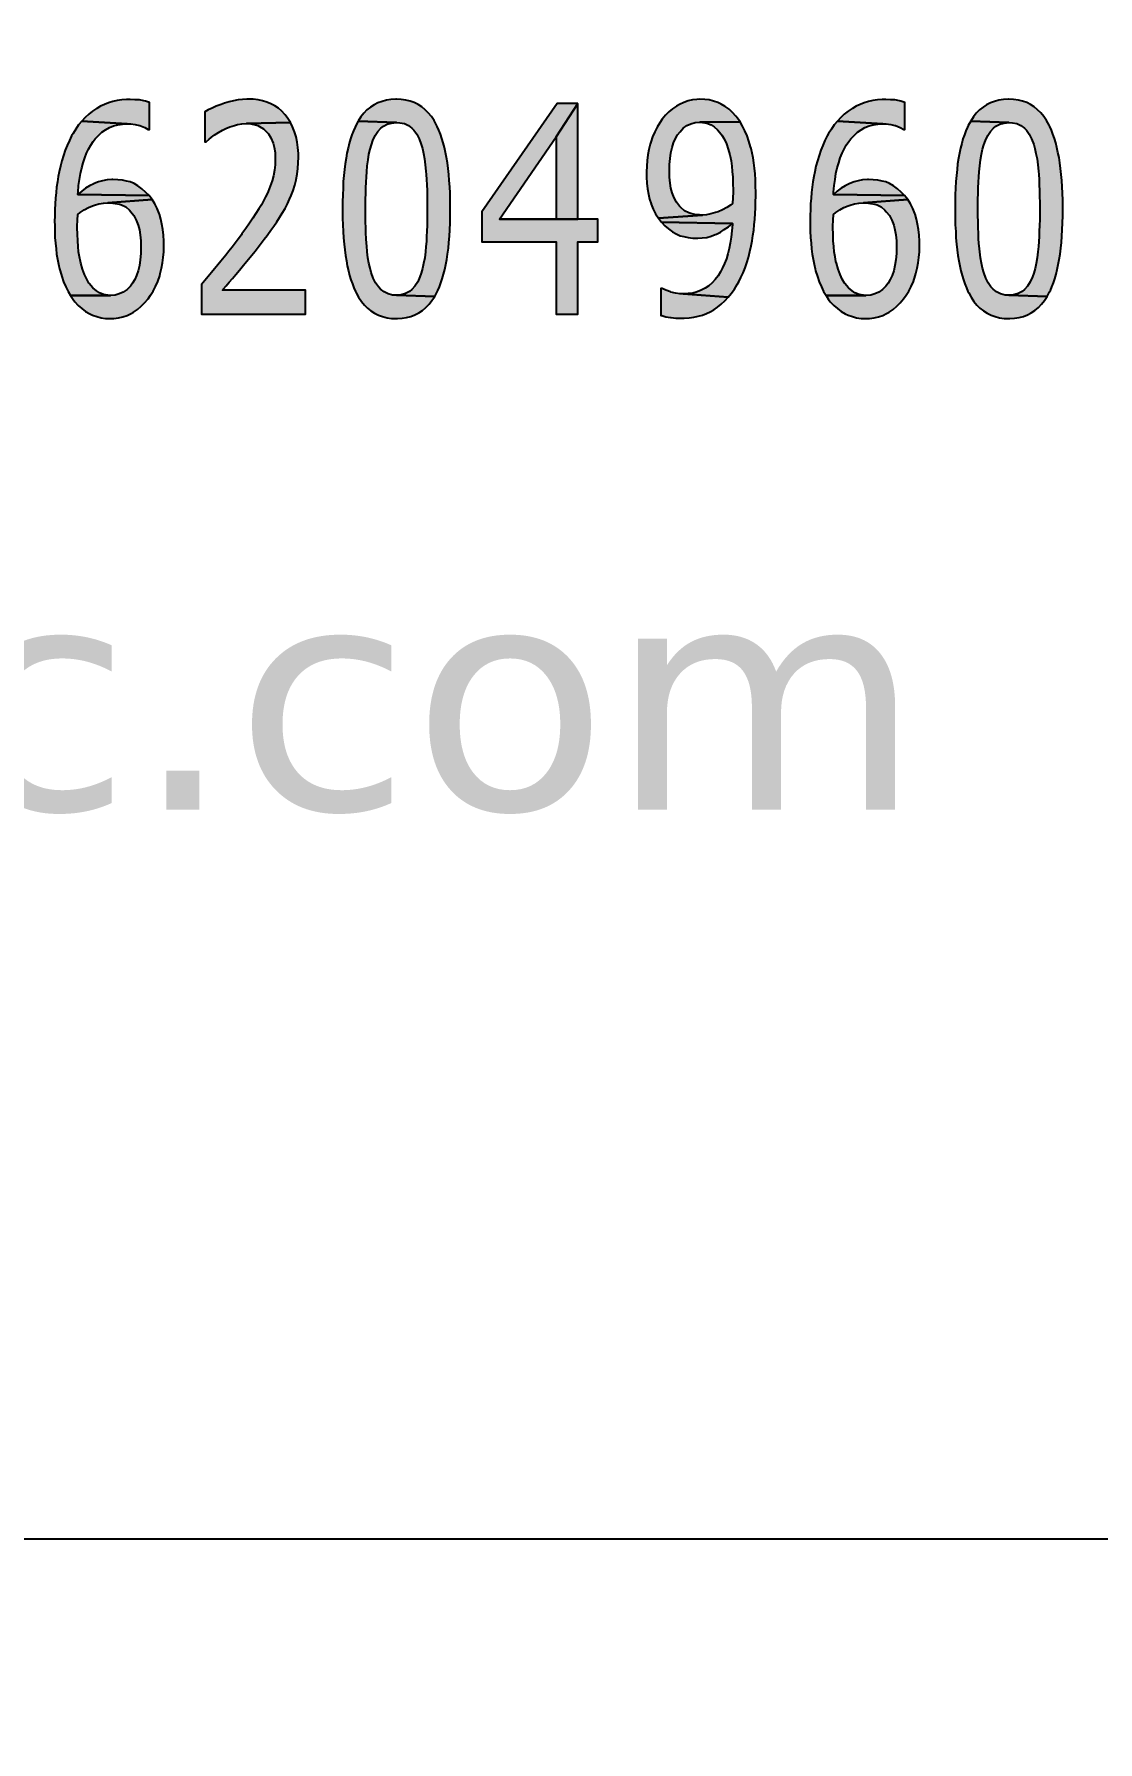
# Model space of a CAD drawing. Header units: millimetres. Extents: x 6676 to 14342, y 3639 to 5293.
# Drawn here: x 7654.35 to 7675.99, y 4602.57 to 4637.31 of the extents above; entities that cross this region are included whole.
import ezdxf

# ---------------------------------------------------------------- set-up
doc = ezdxf.new("R2010")
doc.units = ezdxf.units.MM
doc.layers.add('1 - bed panels', color=170, linetype='Continuous', lineweight=9)
doc.layers.add('A-VIEW-30', color=6, linetype='Continuous', lineweight=15)
doc.layers.add('A-dim-work', color=8, linetype='Continuous')
doc.layers.add('TEXT', color=14, linetype='Continuous')
doc.styles.add('Tahoma', font='tahoma.ttf')

# ---------------------------------------------------------------- blocks, each defined once
blk = doc.blocks.new('A$C70B91C7D')
at = {"layer": 'TEXT', "true_color": 0x311916}
for points in [[(1.5911, -1.2699), (1.5885, -1.2691), (1.5854, -1.2684), (1.5845, -1.2683), (1.5815, -1.2681), (1.5785, -1.268), (1.5761, -1.268), (1.573, -1.2683), (1.5699, -1.2687), (1.5671, -1.2693), (1.5642, -1.2702), (1.5615, -1.2712), (1.5589, -1.2724), (1.5563, -1.2739), (1.5537, -1.2757), (1.5512, -1.2777), (1.5488, -1.2798), (1.5466, -1.2822), (1.5765, -1.284), (1.5788, -1.2841), (1.5818, -1.2845), (1.5846, -1.2851), (1.5849, -1.2852), (1.5881, -1.2865), (1.5904, -1.2878), (1.5911, -1.2878)], [(1.6783, -1.2757), (1.6761, -1.2738), (1.6738, -1.2722), (1.6712, -1.2708), (1.6685, -1.2697), (1.6657, -1.2688), (1.6627, -1.2682), (1.6595, -1.2678), (1.6562, -1.2677), (1.6553, -1.2677), (1.6524, -1.2679), (1.6496, -1.2682), (1.6466, -1.2688), (1.6436, -1.2695), (1.6406, -1.2704), (1.6384, -1.2712), (1.6352, -1.2724), (1.6324, -1.2736), (1.6299, -1.2748), (1.6277, -1.2761), (1.6277, -1.2959), (1.6285, -1.2959), (1.6304, -1.2942), (1.6332, -1.292), (1.6339, -1.2915), (1.6366, -1.2897), (1.6393, -1.2882), (1.6414, -1.2872), (1.6442, -1.2861), (1.6471, -1.2851), (1.6492, -1.2845), (1.6521, -1.284), (1.6551, -1.2838), (1.6841, -1.2832), (1.6824, -1.2805), (1.6805, -1.278), (1.6803, -1.2778)], [(1.7787, -1.2819), (1.7769, -1.2792), (1.7749, -1.2768), (1.7729, -1.2747), (1.7706, -1.2729), (1.7682, -1.2713), (1.7656, -1.27), (1.7629, -1.269), (1.7601, -1.2684), (1.757, -1.2679), (1.7539, -1.2678), (1.7535, -1.2678), (1.7503, -1.268), (1.7473, -1.2684), (1.7444, -1.2692), (1.7417, -1.2702), (1.7392, -1.2715), (1.7368, -1.273), (1.7345, -1.2749), (1.7324, -1.2771), (1.7305, -1.2795), (1.7287, -1.2822), (1.7539, -1.2832), (1.7562, -1.2833), (1.7592, -1.2839), (1.7618, -1.2851), (1.7641, -1.2868), (1.7654, -1.2883), (1.7673, -1.2909), (1.7688, -1.294), (1.7702, -1.2976), (1.771, -1.3002), (1.7717, -1.3035), (1.7724, -1.3071), (1.7729, -1.311), (1.7733, -1.3151), (1.7735, -1.3174), (1.7737, -1.3207), (1.7739, -1.3243), (1.7741, -1.3279), (1.7742, -1.3318), (1.7742, -1.3358), (1.7742, -1.34), (1.7742, -1.343), (1.7742, -1.3471), (1.7741, -1.351), (1.774, -1.3547), (1.7738, -1.3582), (1.7736, -1.3616), (1.7733, -1.3648), (1.773, -1.3684), (1.7725, -1.3723), (1.7718, -1.376), (1.7711, -1.3793), (1.7703, -1.3823), (1.7694, -1.3849), (1.7679, -1.3882), (1.7661, -1.391), (1.7641, -1.3932), (1.7625, -1.3945), (1.7599, -1.3959), (1.757, -1.3967), (1.7539, -1.3969), (1.7791, -1.3978), (1.7807, -1.3948), (1.7812, -1.3938), (1.7823, -1.3914), (1.7832, -1.3888), (1.7841, -1.3861), (1.785, -1.3831), (1.7857, -1.38), (1.7864, -1.3768), (1.787, -1.3734), (1.7876, -1.3698), (1.7881, -1.366), (1.7885, -1.3621), (1.7888, -1.358), (1.7891, -1.3538), (1.7892, -1.3493), (1.7893, -1.3447), (1.7894, -1.34), (1.7894, -1.3389), (1.7893, -1.3343), (1.7892, -1.3298), (1.789, -1.3255), (1.7887, -1.3213), (1.7884, -1.3173), (1.7879, -1.3134), (1.7875, -1.3097), (1.7869, -1.3062), (1.7862, -1.3028), (1.7855, -1.2996), (1.7847, -1.2965), (1.7838, -1.2936), (1.7829, -1.2908), (1.7819, -1.2882), (1.7808, -1.2858), (1.7803, -1.2848)], [(1.8867, -1.3468), (1.8735, -1.3468), (1.8218, -1.3468), (1.8592, -1.2925), (1.8735, -1.2706), (1.8598, -1.2706), (1.8101, -1.3421), (1.8101, -1.3617), (1.8592, -1.3617), (1.8592, -1.4094), (1.8735, -1.4094), (1.8735, -1.3617), (1.8867, -1.3617)], [(1.9776, -1.279), (1.9754, -1.2766), (1.9731, -1.2744), (1.9705, -1.2726), (1.9679, -1.271), (1.9657, -1.27), (1.9629, -1.269), (1.96, -1.2683), (1.957, -1.2679), (1.9539, -1.2678), (1.9519, -1.2679), (1.949, -1.2682), (1.9461, -1.2689), (1.9432, -1.2699), (1.9404, -1.2712), (1.9385, -1.2723), (1.9359, -1.2741), (1.9334, -1.2761), (1.9311, -1.2784), (1.9291, -1.2809), (1.9274, -1.2833), (1.9256, -1.2862), (1.9241, -1.2893), (1.9227, -1.2926), (1.9215, -1.2961), (1.9211, -1.2975), (1.9202, -1.3009), (1.9195, -1.3044), (1.919, -1.3081), (1.9188, -1.3118), (1.9187, -1.3157), (1.9187, -1.3191), (1.9189, -1.3231), (1.9194, -1.3268), (1.92, -1.3303), (1.9207, -1.3336), (1.9217, -1.3367), (1.9231, -1.3402), (1.9247, -1.3433), (1.9265, -1.3462), (1.9555, -1.3441), (1.9536, -1.344), (1.9506, -1.3437), (1.9478, -1.343), (1.9465, -1.3426), (1.9438, -1.3413), (1.9414, -1.3392), (1.9405, -1.3383), (1.9385, -1.3356), (1.9368, -1.3327), (1.9356, -1.3294), (1.9348, -1.3264), (1.9342, -1.323), (1.9339, -1.3192), (1.9338, -1.315), (1.9339, -1.3109), (1.9342, -1.3068), (1.9348, -1.3031), (1.9355, -1.2997), (1.9365, -1.2965), (1.9378, -1.2937), (1.9392, -1.2912), (1.9408, -1.2892), (1.9429, -1.2869), (1.9453, -1.2852), (1.9479, -1.284), (1.9508, -1.2832), (1.9539, -1.283), (1.9804, -1.2828), (1.9786, -1.2803)], [(2.0889, -1.2699), (2.0863, -1.2691), (2.0833, -1.2684), (2.0823, -1.2683), (2.0794, -1.2681), (2.0763, -1.268), (2.074, -1.268), (2.0708, -1.2683), (2.0678, -1.2687), (2.0649, -1.2693), (2.0621, -1.2702), (2.0594, -1.2712), (2.0568, -1.2724), (2.0541, -1.2739), (2.0516, -1.2757), (2.049, -1.2777), (2.0467, -1.2798), (2.0445, -1.2822), (2.0743, -1.284), (2.0767, -1.2841), (2.0796, -1.2845), (2.0824, -1.2851), (2.0828, -1.2852), (2.0859, -1.2865), (2.0882, -1.2878), (2.0889, -1.2878)], [(2.1742, -1.2729), (2.1718, -1.2713), (2.1692, -1.27), (2.1665, -1.269), (2.1637, -1.2684), (2.1606, -1.2679), (2.1575, -1.2678), (2.1571, -1.2678), (2.1539, -1.268), (2.1509, -1.2684), (2.148, -1.2692), (2.1453, -1.2702), (2.1428, -1.2715), (2.1404, -1.273), (2.1381, -1.2749), (2.136, -1.2771), (2.1341, -1.2795), (2.1323, -1.2822), (2.1575, -1.2832), (2.1598, -1.2833), (2.1627, -1.2839), (2.1654, -1.2851), (2.1677, -1.2868), (2.169, -1.2883), (2.1708, -1.2909), (2.1724, -1.294), (2.1738, -1.2976), (2.1746, -1.3002), (2.1753, -1.3035), (2.176, -1.3071), (2.1765, -1.311), (2.1769, -1.3151), (2.1771, -1.3174), (2.1773, -1.3207), (2.1775, -1.3243), (2.1776, -1.3279), (2.1777, -1.3318), (2.1778, -1.3358), (2.1778, -1.34), (2.1778, -1.343), (2.1778, -1.3471), (2.1777, -1.351), (2.1775, -1.3547), (2.1774, -1.3582), (2.1772, -1.3616), (2.1769, -1.3648), (2.1766, -1.3684), (2.1761, -1.3723), (2.1754, -1.376), (2.1747, -1.3793), (2.1739, -1.3823), (2.173, -1.3849), (2.1714, -1.3882), (2.1697, -1.391), (2.1677, -1.3932), (2.1661, -1.3945), (2.1635, -1.3959), (2.1606, -1.3967), (2.1575, -1.3969), (2.1827, -1.3978), (2.1843, -1.3948), (2.1848, -1.3938), (2.1858, -1.3914), (2.1868, -1.3888), (2.1877, -1.3861), (2.1886, -1.3831), (2.1893, -1.38), (2.19, -1.3768), (2.1906, -1.3734), (2.1912, -1.3698), (2.1917, -1.366), (2.1921, -1.3621), (2.1924, -1.358), (2.1926, -1.3538), (2.1928, -1.3493), (2.1929, -1.3447), (2.193, -1.34), (2.193, -1.3389), (2.1929, -1.3343), (2.1928, -1.3298), (2.1926, -1.3255), (2.1923, -1.3213), (2.192, -1.3173), (2.1915, -1.3134), (2.191, -1.3097), (2.1905, -1.3062), (2.1898, -1.3028), (2.1891, -1.2996), (2.1883, -1.2965), (2.1874, -1.2936), (2.1865, -1.2908), (2.1855, -1.2882), (2.1844, -1.2858), (2.1839, -1.2848), (2.1823, -1.2819), (2.1805, -1.2792), (2.1785, -1.2768), (2.1764, -1.2747)], [(1.5576, -1.2916), (1.5598, -1.2896), (1.5622, -1.2879), (1.5648, -1.2865), (1.5675, -1.2854), (1.5703, -1.2846), (1.5733, -1.2842), (1.5765, -1.284), (1.5466, -1.2822), (1.5445, -1.2847), (1.5426, -1.2875), (1.5408, -1.2904), (1.5399, -1.292), (1.5384, -1.295), (1.537, -1.2982), (1.5357, -1.3014), (1.5345, -1.3048), (1.5334, -1.3083), (1.5325, -1.312), (1.5316, -1.3157), (1.531, -1.3188), (1.5305, -1.3222), (1.53, -1.3257), (1.5296, -1.3293), (1.5293, -1.3329), (1.529, -1.3367), (1.5288, -1.3405), (1.5287, -1.3444), (1.5286, -1.3485), (1.5287, -1.3506), (1.5287, -1.3548), (1.5289, -1.3588), (1.5292, -1.3627), (1.5296, -1.3664), (1.53, -1.3699), (1.5306, -1.3732), (1.5312, -1.3765), (1.5319, -1.3795), (1.5323, -1.3808), (1.5334, -1.3846), (1.5346, -1.3881), (1.536, -1.3914), (1.5375, -1.3945), (1.5391, -1.3972), (1.5655, -1.3971), (1.5638, -1.397), (1.5609, -1.3965), (1.5582, -1.3953), (1.5562, -1.3941), (1.5538, -1.392), (1.5514, -1.389), (1.5498, -1.3864), (1.5483, -1.3833), (1.5471, -1.3798), (1.5459, -1.3758), (1.5457, -1.3747), (1.5451, -1.3717), (1.5445, -1.3684), (1.5441, -1.3648), (1.5439, -1.361), (1.5437, -1.3568), (1.5436, -1.3525), (1.5436, -1.3512), (1.5437, -1.3476), (1.5437, -1.3474), (1.5439, -1.3437), (1.5456, -1.3424), (1.5482, -1.3407), (1.5509, -1.3392), (1.5536, -1.338), (1.555, -1.3375), (1.5579, -1.3367), (1.5608, -1.3362), (1.5638, -1.336), (1.5929, -1.3339), (1.5909, -1.3313), (1.5439, -1.3305), (1.5441, -1.329), (1.5444, -1.3247), (1.545, -1.3206), (1.5457, -1.3168), (1.5465, -1.3131), (1.5474, -1.3097), (1.5485, -1.3065), (1.5497, -1.3034), (1.551, -1.3006), (1.5525, -1.2981), (1.5541, -1.2957), (1.5554, -1.2939)], [(1.7417, -1.2891), (1.7437, -1.2868), (1.7453, -1.2856), (1.7478, -1.2842), (1.7507, -1.2835), (1.7539, -1.2832), (1.7287, -1.2822), (1.7271, -1.2851), (1.7266, -1.2863), (1.7255, -1.2887), (1.7245, -1.2912), (1.7236, -1.294), (1.7228, -1.2969), (1.722, -1.3), (1.7213, -1.3033), (1.7207, -1.3067), (1.7202, -1.3103), (1.7197, -1.314), (1.7193, -1.318), (1.7189, -1.3221), (1.7187, -1.3263), (1.7185, -1.3308), (1.7184, -1.3354), (1.7184, -1.3402), (1.7184, -1.3415), (1.7184, -1.3461), (1.7186, -1.3506), (1.7188, -1.355), (1.719, -1.3592), (1.7194, -1.3632), (1.7198, -1.367), (1.7203, -1.3707), (1.7209, -1.3743), (1.7215, -1.3776), (1.7223, -1.3809), (1.723, -1.3839), (1.7239, -1.3868), (1.7249, -1.3895), (1.7259, -1.3921), (1.7269, -1.3945), (1.7274, -1.3954), (1.729, -1.3983), (1.7308, -1.401), (1.7328, -1.4034), (1.7349, -1.4054), (1.7371, -1.4073), (1.7395, -1.4088), (1.7421, -1.4101), (1.7448, -1.411), (1.7477, -1.4118), (1.7507, -1.4122), (1.7539, -1.4123), (1.7545, -1.4123), (1.7576, -1.4121), (1.7606, -1.4117), (1.7634, -1.4109), (1.7661, -1.4099), (1.7687, -1.4085), (1.771, -1.4069), (1.7733, -1.4051), (1.7754, -1.4029), (1.7773, -1.4005), (1.7791, -1.3978), (1.7539, -1.3969), (1.7513, -1.3968), (1.7484, -1.396), (1.7458, -1.3948), (1.7435, -1.393), (1.742, -1.3914), (1.7402, -1.3888), (1.7386, -1.3856), (1.7373, -1.382), (1.7365, -1.3792), (1.7357, -1.3758), (1.7351, -1.3722), (1.7346, -1.3684), (1.7343, -1.3645), (1.7341, -1.3628), (1.7339, -1.3595), (1.7338, -1.3561), (1.7337, -1.3525), (1.7336, -1.3486), (1.7335, -1.3445), (1.7335, -1.3402), (1.7335, -1.3377), (1.7336, -1.3337), (1.7337, -1.3299), (1.7337, -1.3261), (1.7339, -1.3225), (1.7341, -1.319), (1.7343, -1.3157), (1.7347, -1.3117), (1.7352, -1.3077), (1.7358, -1.3041), (1.7365, -1.3008), (1.7374, -1.2978), (1.7384, -1.295), (1.7399, -1.2918)], [(2.0577, -1.2896), (2.0601, -1.2879), (2.0626, -1.2865), (2.0653, -1.2854), (2.0682, -1.2846), (2.0712, -1.2842), (2.0743, -1.284), (2.0445, -1.2822), (2.0424, -1.2847), (2.0405, -1.2875), (2.0387, -1.2904), (2.0377, -1.292), (2.0362, -1.295), (2.0348, -1.2982), (2.0335, -1.3014), (2.0324, -1.3048), (2.0313, -1.3083), (2.0303, -1.312), (2.0295, -1.3157), (2.0289, -1.3188), (2.0283, -1.3222), (2.0278, -1.3257), (2.0274, -1.3293), (2.0271, -1.3329), (2.0268, -1.3367), (2.0267, -1.3405), (2.0265, -1.3444), (2.0265, -1.3485), (2.0265, -1.3506), (2.0266, -1.3548), (2.0268, -1.3588), (2.0271, -1.3627), (2.0274, -1.3664), (2.0279, -1.3699), (2.0284, -1.3732), (2.0291, -1.3765), (2.0298, -1.3795), (2.0301, -1.3808), (2.0313, -1.3846), (2.0325, -1.3881), (2.0339, -1.3914), (2.0354, -1.3945), (2.037, -1.3972), (2.0633, -1.3971), (2.0617, -1.397), (2.0588, -1.3965), (2.056, -1.3953), (2.0541, -1.3941), (2.0517, -1.392), (2.0493, -1.3891), (2.0476, -1.3864), (2.0462, -1.3833), (2.0449, -1.3798), (2.0438, -1.3758), (2.0435, -1.3747), (2.0429, -1.3717), (2.0424, -1.3684), (2.042, -1.3648), (2.0417, -1.361), (2.0416, -1.3568), (2.0415, -1.3525), (2.0415, -1.3512), (2.0416, -1.3476), (2.0416, -1.3474), (2.0418, -1.3437), (2.0435, -1.3424), (2.0461, -1.3407), (2.0488, -1.3392), (2.0515, -1.338), (2.0529, -1.3375), (2.0557, -1.3367), (2.0586, -1.3362), (2.0616, -1.336), (2.0908, -1.3339), (2.0887, -1.3313), (2.0418, -1.3305), (2.0419, -1.329), (2.0423, -1.3247), (2.0429, -1.3206), (2.0435, -1.3168), (2.0443, -1.3131), (2.0453, -1.3097), (2.0463, -1.3065), (2.0475, -1.3034), (2.0489, -1.3006), (2.0503, -1.2981), (2.0519, -1.2957), (2.0533, -1.2939), (2.0554, -1.2916)], [(2.1453, -1.2891), (2.1473, -1.2868), (2.1489, -1.2856), (2.1514, -1.2842), (2.1543, -1.2835), (2.1575, -1.2832), (2.1323, -1.2822), (2.1307, -1.2851), (2.1302, -1.2863), (2.1291, -1.2887), (2.1281, -1.2912), (2.1272, -1.294), (2.1264, -1.2969), (2.1256, -1.3), (2.1249, -1.3033), (2.1243, -1.3067), (2.1237, -1.3103), (2.1233, -1.314), (2.1229, -1.318), (2.1225, -1.3221), (2.1223, -1.3263), (2.1221, -1.3308), (2.122, -1.3354), (2.122, -1.3402), (2.122, -1.3415), (2.122, -1.3461), (2.1221, -1.3506), (2.1224, -1.355), (2.1226, -1.3592), (2.123, -1.3632), (2.1234, -1.367), (2.1239, -1.3707), (2.1245, -1.3743), (2.1251, -1.3776), (2.1259, -1.3809), (2.1266, -1.3839), (2.1275, -1.3868), (2.1285, -1.3895), (2.1295, -1.3921), (2.1305, -1.3945), (2.131, -1.3954), (2.1326, -1.3983), (2.1344, -1.401), (2.1364, -1.4034), (2.1384, -1.4054), (2.1407, -1.4073), (2.1431, -1.4088), (2.1457, -1.4101), (2.1484, -1.411), (2.1513, -1.4118), (2.1543, -1.4122), (2.1575, -1.4123), (2.1581, -1.4123), (2.1612, -1.4121), (2.1642, -1.4117), (2.167, -1.4109), (2.1697, -1.4099), (2.1722, -1.4085), (2.1746, -1.4069), (2.1769, -1.4051), (2.1789, -1.4029), (2.1809, -1.4005), (2.1827, -1.3978), (2.1575, -1.3969), (2.1549, -1.3968), (2.1519, -1.396), (2.1493, -1.3948), (2.1471, -1.393), (2.1456, -1.3914), (2.1438, -1.3888), (2.1422, -1.3856), (2.1409, -1.382), (2.1401, -1.3792), (2.1393, -1.3758), (2.1387, -1.3722), (2.1382, -1.3684), (2.1379, -1.3645), (2.1377, -1.3628), (2.1375, -1.3595), (2.1374, -1.3561), (2.1373, -1.3525), (2.1372, -1.3486), (2.1371, -1.3445), (2.1371, -1.3402), (2.1371, -1.3377), (2.1371, -1.3337), (2.1372, -1.3299), (2.1373, -1.3261), (2.1375, -1.3225), (2.1377, -1.319), (2.1379, -1.3157), (2.1383, -1.3117), (2.1388, -1.3077), (2.1394, -1.3041), (2.1401, -1.3008), (2.141, -1.2978), (2.142, -1.295), (2.1435, -1.2918)], [(1.6855, -1.2861), (1.6841, -1.2832), (1.6551, -1.2838), (1.6569, -1.2839), (1.6599, -1.2844), (1.6626, -1.2852), (1.6636, -1.2857), (1.6663, -1.2873), (1.6686, -1.2894), (1.6695, -1.2905), (1.6712, -1.2933), (1.6727, -1.2967), (1.6734, -1.2993), (1.6739, -1.3029), (1.6741, -1.3068), (1.6741, -1.3075), (1.6739, -1.3111), (1.6735, -1.3146), (1.6729, -1.3182), (1.672, -1.3216), (1.6708, -1.3251), (1.6694, -1.3285), (1.6689, -1.3298), (1.6677, -1.3321), (1.6664, -1.3347), (1.6649, -1.3373), (1.6632, -1.3401), (1.6613, -1.3431), (1.6593, -1.3462), (1.6571, -1.3495), (1.6547, -1.3529), (1.6521, -1.3565), (1.6517, -1.3571), (1.6496, -1.3599), (1.6476, -1.3626), (1.6456, -1.3653), (1.6435, -1.3679), (1.6414, -1.3706), (1.6393, -1.3731), (1.6382, -1.3744), (1.6362, -1.377), (1.6341, -1.3795), (1.632, -1.382), (1.6298, -1.3846), (1.6276, -1.3873), (1.6254, -1.3899), (1.6254, -1.4094), (1.6939, -1.4094), (1.6939, -1.3935), (1.6393, -1.3935), (1.6399, -1.3928), (1.6417, -1.3907), (1.6436, -1.3884), (1.6458, -1.386), (1.648, -1.3833), (1.6505, -1.3804), (1.6531, -1.3772), (1.6542, -1.3759), (1.6565, -1.3732), (1.6586, -1.3705), (1.6608, -1.3679), (1.6628, -1.3652), (1.6648, -1.3626), (1.6668, -1.36), (1.6687, -1.3575), (1.6691, -1.3569), (1.6711, -1.3541), (1.6731, -1.3514), (1.675, -1.3486), (1.6769, -1.3458), (1.6787, -1.3429), (1.6805, -1.3398), (1.6821, -1.3368), (1.6835, -1.3337), (1.6846, -1.3313), (1.6858, -1.328), (1.6869, -1.3245), (1.6878, -1.3209), (1.6879, -1.3206), (1.6885, -1.3172), (1.6889, -1.3135), (1.6892, -1.3098), (1.6893, -1.3059), (1.6893, -1.3036), (1.689, -1.2997), (1.6885, -1.296), (1.6878, -1.2925), (1.6868, -1.2892)], [(1.9849, -1.2919), (1.9835, -1.2887), (1.982, -1.2856), (1.9804, -1.2828), (1.9539, -1.283), (1.9556, -1.2831), (1.9585, -1.2836), (1.9612, -1.2847), (1.9632, -1.2859), (1.9655, -1.288), (1.9679, -1.2908), (1.9683, -1.2914), (1.9699, -1.294), (1.9713, -1.2971), (1.9725, -1.3006), (1.9736, -1.3045), (1.9738, -1.3054), (1.9744, -1.3085), (1.9749, -1.3118), (1.9752, -1.3154), (1.9755, -1.3192), (1.9756, -1.3233), (1.9757, -1.3277), (1.9757, -1.3291), (1.9756, -1.3327), (1.9756, -1.3327), (1.9754, -1.3364), (1.974, -1.3375), (1.9715, -1.3392), (1.9687, -1.3407), (1.9658, -1.3419), (1.9641, -1.3425), (1.9611, -1.3434), (1.9582, -1.3439), (1.9555, -1.3441), (1.9265, -1.3462), (1.9285, -1.3488), (1.9753, -1.3497), (1.9753, -1.3503), (1.975, -1.3546), (1.9745, -1.3587), (1.9739, -1.3626), (1.9732, -1.3662), (1.9723, -1.3697), (1.9713, -1.373), (1.9701, -1.3761), (1.9688, -1.3789), (1.9674, -1.3816), (1.9659, -1.3841), (1.964, -1.3865), (1.9619, -1.3887), (1.9597, -1.3907), (1.9573, -1.3923), (1.9547, -1.3937), (1.952, -1.3947), (1.9491, -1.3955), (1.9461, -1.3959), (1.9429, -1.3961), (1.9725, -1.3983), (1.9745, -1.3958), (1.9766, -1.393), (1.9784, -1.3899), (1.9795, -1.3881), (1.9809, -1.3853), (1.9823, -1.3822), (1.9836, -1.379), (1.9847, -1.3756), (1.9858, -1.372), (1.9868, -1.3682), (1.9876, -1.3643), (1.9882, -1.3612), (1.9888, -1.3576), (1.9893, -1.3541), (1.9897, -1.3505), (1.9901, -1.3468), (1.9903, -1.3431), (1.9905, -1.3393), (1.9906, -1.3355), (1.9907, -1.3317), (1.9907, -1.3292), (1.9906, -1.3249), (1.9904, -1.3209), (1.9902, -1.317), (1.9898, -1.3133), (1.9894, -1.3098), (1.9889, -1.3065), (1.9882, -1.3033), (1.9876, -1.3003), (1.9873, -1.2992), (1.9861, -1.2955)], [(1.5986, -1.3468), (1.5977, -1.3436), (1.5976, -1.3432), (1.5962, -1.3399), (1.5947, -1.3368), (1.5929, -1.3339), (1.5638, -1.336), (1.5655, -1.3361), (1.5685, -1.3364), (1.5714, -1.337), (1.5728, -1.3374), (1.5755, -1.3388), (1.5779, -1.3409), (1.5788, -1.3419), (1.5808, -1.3445), (1.5825, -1.3475), (1.5837, -1.3508), (1.5845, -1.3538), (1.5851, -1.3572), (1.5854, -1.361), (1.5855, -1.3652), (1.5854, -1.3695), (1.5851, -1.3736), (1.5845, -1.3774), (1.5837, -1.3808), (1.5827, -1.3839), (1.5815, -1.3866), (1.58, -1.3891), (1.5786, -1.391), (1.5764, -1.3932), (1.5739, -1.3949), (1.5713, -1.3961), (1.5685, -1.3969), (1.5655, -1.3971), (1.5391, -1.3972), (1.5409, -1.3997), (1.542, -1.4012), (1.5442, -1.4036), (1.5466, -1.4057), (1.5491, -1.4076), (1.5518, -1.4092), (1.5537, -1.4101), (1.5564, -1.411), (1.5593, -1.4118), (1.5623, -1.4122), (1.5654, -1.4123), (1.5677, -1.4122), (1.5707, -1.4119), (1.5736, -1.4112), (1.5764, -1.4102), (1.5791, -1.409), (1.5807, -1.408), (1.5833, -1.4063), (1.5857, -1.4042), (1.588, -1.4019), (1.5902, -1.3993), (1.5919, -1.397), (1.5936, -1.3942), (1.5952, -1.3911), (1.5966, -1.3878), (1.5979, -1.3842), (1.5983, -1.3826), (1.5992, -1.3792), (1.5998, -1.3756), (1.6003, -1.372), (1.6006, -1.3683), (1.6007, -1.3644), (1.6006, -1.3613), (1.6004, -1.3574), (1.6, -1.3536), (1.5994, -1.3501)], [(2.0965, -1.3468), (2.0956, -1.3436), (2.0954, -1.3432), (2.0941, -1.3399), (2.0926, -1.3368), (2.0908, -1.3339), (2.0616, -1.336), (2.0634, -1.3361), (2.0663, -1.3364), (2.0692, -1.337), (2.0707, -1.3374), (2.0733, -1.3388), (2.0758, -1.3409), (2.0767, -1.3419), (2.0787, -1.3445), (2.0804, -1.3475), (2.0816, -1.3508), (2.0824, -1.3538), (2.0829, -1.3572), (2.0833, -1.361), (2.0834, -1.3652), (2.0833, -1.3695), (2.0829, -1.3736), (2.0824, -1.3774), (2.0816, -1.3808), (2.0806, -1.3839), (2.0793, -1.3866), (2.0779, -1.3891), (2.0764, -1.391), (2.0742, -1.3932), (2.0718, -1.3949), (2.0692, -1.3961), (2.0664, -1.3969), (2.0633, -1.3971), (2.037, -1.3972), (2.0387, -1.3997), (2.0398, -1.4012), (2.0421, -1.4036), (2.0445, -1.4057), (2.047, -1.4076), (2.0496, -1.4092), (2.0516, -1.4101), (2.0543, -1.411), (2.0571, -1.4118), (2.0601, -1.4122), (2.0633, -1.4123), (2.0656, -1.4122), (2.0686, -1.4119), (2.0715, -1.4112), (2.0743, -1.4102), (2.0769, -1.409), (2.0786, -1.408), (2.0812, -1.4063), (2.0836, -1.4042), (2.0859, -1.4019), (2.0881, -1.3993), (2.0897, -1.397), (2.0915, -1.3942), (2.0931, -1.3911), (2.0945, -1.3878), (2.0957, -1.3842), (2.0962, -1.3826), (2.097, -1.3792), (2.0977, -1.3756), (2.0982, -1.372), (2.0985, -1.3683), (2.0986, -1.3644), (2.0985, -1.3613), (2.0983, -1.3574), (2.0978, -1.3536), (2.0973, -1.3501)], [(1.9655, -1.4048), (1.9679, -1.4028), (1.9702, -1.4007), (1.9725, -1.3983), (1.9429, -1.3961), (1.9407, -1.396), (1.9377, -1.3956), (1.9346, -1.3948), (1.9313, -1.3936), (1.929, -1.3924), (1.9282, -1.3924), (1.9282, -1.4102), (1.9287, -1.4103), (1.9315, -1.4112), (1.9345, -1.4117), (1.935, -1.4117), (1.938, -1.412), (1.9409, -1.4121), (1.9435, -1.4121), (1.9467, -1.4118), (1.9498, -1.4114), (1.9527, -1.4108), (1.9555, -1.41), (1.9582, -1.409), (1.9607, -1.4078), (1.9631, -1.4065)]]:
    blk.add_hatch(color=19, dxfattribs=at).paths.add_polyline_path(points)
for points in [[(1.8735, -1.2706), (1.8592, -1.2925), (1.8592, -1.3468), (1.8735, -1.3468)], [(1.5835, -1.3249), (1.581, -1.3234), (1.5785, -1.3223), (1.5761, -1.3217), (1.5733, -1.3212), (1.5703, -1.3209), (1.5671, -1.3207), (1.5664, -1.3208), (1.5633, -1.321), (1.5603, -1.3215), (1.5575, -1.3222), (1.5548, -1.3233), (1.5544, -1.3235), (1.5517, -1.3249), (1.5491, -1.3265), (1.5465, -1.3284), (1.5439, -1.3305), (1.5909, -1.3313), (1.5886, -1.329), (1.5862, -1.3269)], [(2.084, -1.3269), (2.0814, -1.3249), (2.0788, -1.3234), (2.0763, -1.3223), (2.074, -1.3217), (2.0712, -1.3212), (2.0681, -1.3209), (2.0649, -1.3207), (2.0642, -1.3208), (2.0611, -1.321), (2.0582, -1.3215), (2.0554, -1.3222), (2.0527, -1.3233), (2.0522, -1.3235), (2.0496, -1.3249), (2.0469, -1.3265), (2.0443, -1.3284), (2.0418, -1.3305), (2.0887, -1.3313), (2.0865, -1.329)], [(1.9699, -1.3537), (1.9726, -1.3518), (1.9753, -1.3497), (1.9285, -1.3488), (1.9307, -1.3512), (1.9331, -1.3532), (1.9357, -1.3551), (1.9383, -1.3566), (1.9409, -1.3577), (1.9432, -1.3583), (1.9461, -1.3589), (1.9491, -1.3593), (1.9522, -1.3594), (1.9524, -1.3594), (1.9554, -1.3592), (1.9584, -1.3588), (1.9612, -1.358), (1.964, -1.357), (1.9648, -1.3567), (1.9674, -1.3554)]]:
    blk.add_hatch(color=19, dxfattribs=at).paths.add_polyline_path(points, flags=17)
at = {"layer": 'TEXT', "color": 19, "true_color": 0x311916}
blk.add_line((0, -2.2163), (4.3548, -2.2163), dxfattribs=at)
for points in [[(1.5785, -1.268), (1.5761, -1.268), (1.573, -1.2683), (1.5699, -1.2687), (1.5671, -1.2693), (1.5642, -1.2702), (1.5615, -1.2712), (1.5589, -1.2724), (1.5564, -1.2739), (1.5563, -1.2739), (1.5537, -1.2757), (1.5512, -1.2777), (1.5488, -1.2798), (1.5466, -1.2822), (1.5765, -1.284), (1.5788, -1.2841), (1.5818, -1.2845), (1.5846, -1.2851), (1.5849, -1.2852), (1.5881, -1.2865), (1.5904, -1.2878), (1.5911, -1.2878), (1.5911, -1.2699), (1.5885, -1.2691), (1.5854, -1.2684), (1.5845, -1.2683), (1.5815, -1.2681)], [(1.6562, -1.2677), (1.6553, -1.2677), (1.6524, -1.2679), (1.6496, -1.2682), (1.6466, -1.2688), (1.6436, -1.2695), (1.6406, -1.2704), (1.6384, -1.2712), (1.6352, -1.2724), (1.6324, -1.2736), (1.6299, -1.2748), (1.6277, -1.2761), (1.6277, -1.2959), (1.6285, -1.2959), (1.6304, -1.2942), (1.6332, -1.292), (1.6339, -1.2915), (1.6366, -1.2897), (1.6393, -1.2882), (1.6414, -1.2872), (1.6442, -1.2861), (1.6471, -1.2851), (1.6492, -1.2845), (1.6521, -1.284), (1.6551, -1.2838), (1.6841, -1.2832), (1.6824, -1.2805), (1.6805, -1.278), (1.6803, -1.2778), (1.6783, -1.2757), (1.6761, -1.2738), (1.6738, -1.2722), (1.6712, -1.2708), (1.6685, -1.2697), (1.6657, -1.2688), (1.6627, -1.2682), (1.6595, -1.2678)], [(1.7539, -1.2678), (1.7535, -1.2678), (1.7503, -1.268), (1.7473, -1.2684), (1.7444, -1.2692), (1.7417, -1.2702), (1.7392, -1.2715), (1.7368, -1.273), (1.7345, -1.2749), (1.7324, -1.2771), (1.7305, -1.2795), (1.7287, -1.2822), (1.7539, -1.2832), (1.7562, -1.2833), (1.7592, -1.2839), (1.7618, -1.2851), (1.7641, -1.2868), (1.7654, -1.2883), (1.7673, -1.2909), (1.7688, -1.294), (1.7702, -1.2976), (1.771, -1.3002), (1.7717, -1.3035), (1.7724, -1.3071), (1.7729, -1.311), (1.7733, -1.3151), (1.7735, -1.3174), (1.7737, -1.3207), (1.7739, -1.3243), (1.7741, -1.3279), (1.7742, -1.3318), (1.7742, -1.3358), (1.7742, -1.34), (1.7742, -1.343), (1.7742, -1.3471), (1.7741, -1.351), (1.774, -1.3547), (1.7738, -1.3582), (1.7736, -1.3616), (1.7733, -1.3648), (1.773, -1.3684), (1.7725, -1.3723), (1.7718, -1.376), (1.7711, -1.3793), (1.7703, -1.3823), (1.7694, -1.3849), (1.7679, -1.3882), (1.7661, -1.391), (1.7641, -1.3932), (1.7625, -1.3945), (1.7599, -1.3959), (1.757, -1.3967), (1.7539, -1.3969), (1.7791, -1.3978), (1.7807, -1.3948), (1.7812, -1.3938), (1.7823, -1.3914), (1.7832, -1.3888), (1.7841, -1.3861), (1.785, -1.3831), (1.7857, -1.38), (1.7864, -1.3768), (1.787, -1.3734), (1.7876, -1.3698), (1.7881, -1.366), (1.7885, -1.3621), (1.7888, -1.358), (1.7891, -1.3538), (1.7892, -1.3493), (1.7893, -1.3447), (1.7894, -1.34), (1.7894, -1.3389), (1.7893, -1.3343), (1.7892, -1.3298), (1.789, -1.3255), (1.7887, -1.3213), (1.7884, -1.3173), (1.7879, -1.3134), (1.7875, -1.3097), (1.7869, -1.3062), (1.7862, -1.3028), (1.7855, -1.2996), (1.7847, -1.2965), (1.7838, -1.2936), (1.7829, -1.2908), (1.7819, -1.2882), (1.7808, -1.2858), (1.7803, -1.2848), (1.7787, -1.2819), (1.7769, -1.2792), (1.7749, -1.2768), (1.7729, -1.2747), (1.7706, -1.2729), (1.7682, -1.2713), (1.7656, -1.27), (1.7629, -1.269), (1.7601, -1.2684), (1.757, -1.2679)], [(1.8735, -1.2706), (1.8598, -1.2706), (1.8101, -1.3421), (1.8101, -1.3617), (1.8592, -1.3617), (1.8592, -1.4094), (1.8735, -1.4094), (1.8735, -1.3617), (1.8867, -1.3617), (1.8867, -1.3468), (1.8735, -1.3468), (1.8218, -1.3468), (1.8592, -1.2925)], [(1.8735, -1.2706), (1.8592, -1.2925), (1.8592, -1.3468), (1.8218, -1.3468), (1.8735, -1.3468)], [(1.9539, -1.2678), (1.9519, -1.2679), (1.949, -1.2682), (1.9461, -1.2689), (1.9432, -1.2699), (1.9404, -1.2712), (1.9385, -1.2723), (1.9359, -1.2741), (1.9334, -1.2761), (1.9311, -1.2784), (1.9291, -1.2809), (1.9274, -1.2833), (1.9256, -1.2862), (1.9241, -1.2893), (1.9227, -1.2926), (1.9215, -1.2961), (1.9211, -1.2975), (1.9202, -1.3009), (1.9195, -1.3044), (1.919, -1.3081), (1.9188, -1.3118), (1.9187, -1.3157), (1.9187, -1.3191), (1.9189, -1.3231), (1.9194, -1.3268), (1.92, -1.3303), (1.9207, -1.3336), (1.9217, -1.3367), (1.9218, -1.3369), (1.9231, -1.3402), (1.9247, -1.3433), (1.9265, -1.3462), (1.9555, -1.3441), (1.9536, -1.344), (1.9506, -1.3437), (1.9478, -1.343), (1.9465, -1.3426), (1.9438, -1.3413), (1.9414, -1.3392), (1.9405, -1.3383), (1.9385, -1.3356), (1.9368, -1.3327), (1.9356, -1.3294), (1.9348, -1.3264), (1.9342, -1.323), (1.9339, -1.3192), (1.9338, -1.315), (1.9339, -1.3109), (1.9342, -1.3068), (1.9348, -1.3031), (1.9355, -1.2997), (1.9365, -1.2965), (1.9378, -1.2937), (1.9392, -1.2912), (1.9408, -1.2892), (1.9429, -1.2869), (1.9453, -1.2852), (1.9479, -1.284), (1.9508, -1.2832), (1.9539, -1.283), (1.9804, -1.2828), (1.9786, -1.2803), (1.9776, -1.279), (1.9754, -1.2766), (1.9731, -1.2744), (1.9705, -1.2726), (1.9679, -1.271), (1.9657, -1.27), (1.9629, -1.269), (1.96, -1.2683), (1.957, -1.2679)], [(2.0763, -1.268), (2.074, -1.268), (2.0708, -1.2683), (2.0678, -1.2687), (2.0649, -1.2693), (2.0621, -1.2702), (2.0594, -1.2712), (2.0568, -1.2724), (2.0543, -1.2739), (2.0542, -1.2739), (2.0516, -1.2757), (2.049, -1.2777), (2.0467, -1.2798), (2.0445, -1.2822), (2.0743, -1.284), (2.0767, -1.2841), (2.0796, -1.2845), (2.0824, -1.2851), (2.0828, -1.2852), (2.0859, -1.2865), (2.0882, -1.2878), (2.0889, -1.2878), (2.0889, -1.2699), (2.0863, -1.2691), (2.0833, -1.2684), (2.0823, -1.2683), (2.0794, -1.2681)], [(2.1575, -1.2678), (2.1571, -1.2678), (2.1539, -1.268), (2.1509, -1.2684), (2.148, -1.2692), (2.1453, -1.2702), (2.1428, -1.2715), (2.1404, -1.273), (2.1381, -1.2749), (2.136, -1.2771), (2.1341, -1.2795), (2.1323, -1.2822), (2.1575, -1.2832), (2.1598, -1.2833), (2.1627, -1.2839), (2.1654, -1.2851), (2.1677, -1.2868), (2.169, -1.2883), (2.1708, -1.2909), (2.1724, -1.294), (2.1738, -1.2976), (2.1746, -1.3002), (2.1753, -1.3035), (2.176, -1.3071), (2.1765, -1.311), (2.1769, -1.3151), (2.1771, -1.3174), (2.1773, -1.3207), (2.1775, -1.3243), (2.1776, -1.3279), (2.1777, -1.3318), (2.1778, -1.3358), (2.1778, -1.34), (2.1778, -1.343), (2.1778, -1.3471), (2.1777, -1.351), (2.1775, -1.3547), (2.1774, -1.3582), (2.1772, -1.3616), (2.1769, -1.3648), (2.1766, -1.3684), (2.1761, -1.3723), (2.1754, -1.376), (2.1747, -1.3793), (2.1739, -1.3823), (2.173, -1.3849), (2.1714, -1.3882), (2.1697, -1.391), (2.1677, -1.3932), (2.1661, -1.3945), (2.1635, -1.3959), (2.1606, -1.3967), (2.1575, -1.3969), (2.1827, -1.3978), (2.1843, -1.3948), (2.1848, -1.3938), (2.1858, -1.3914), (2.1868, -1.3888), (2.1877, -1.3861), (2.1886, -1.3831), (2.1893, -1.38), (2.19, -1.3768), (2.1906, -1.3734), (2.1912, -1.3698), (2.1917, -1.366), (2.1921, -1.3621), (2.1924, -1.358), (2.1926, -1.3538), (2.1928, -1.3493), (2.1929, -1.3447), (2.193, -1.34), (2.193, -1.3389), (2.1929, -1.3343), (2.1928, -1.3298), (2.1926, -1.3255), (2.1923, -1.3213), (2.192, -1.3173), (2.1915, -1.3134), (2.191, -1.3097), (2.1905, -1.3062), (2.1898, -1.3028), (2.1891, -1.2996), (2.1883, -1.2965), (2.1874, -1.2936), (2.1865, -1.2908), (2.1855, -1.2882), (2.1844, -1.2858), (2.1839, -1.2848), (2.1823, -1.2819), (2.1805, -1.2792), (2.1785, -1.2768), (2.1764, -1.2747), (2.1742, -1.2729), (2.1718, -1.2713), (2.1692, -1.27), (2.1665, -1.269), (2.1637, -1.2684), (2.1606, -1.2679)], [(1.5466, -1.2822), (1.5445, -1.2847), (1.5426, -1.2875), (1.5408, -1.2904), (1.5399, -1.292), (1.5384, -1.295), (1.537, -1.2982), (1.5357, -1.3014), (1.5345, -1.3048), (1.5334, -1.3083), (1.5325, -1.312), (1.5316, -1.3157), (1.531, -1.3188), (1.5305, -1.3222), (1.53, -1.3257), (1.5296, -1.3293), (1.5293, -1.3329), (1.529, -1.3367), (1.5288, -1.3405), (1.5287, -1.3444), (1.5286, -1.3485), (1.5287, -1.3506), (1.5287, -1.3548), (1.5289, -1.3588), (1.5292, -1.3627), (1.5296, -1.3664), (1.53, -1.3699), (1.5306, -1.3732), (1.5312, -1.3765), (1.5319, -1.3795), (1.5323, -1.3808), (1.5334, -1.3846), (1.5346, -1.3881), (1.536, -1.3914), (1.5375, -1.3945), (1.5391, -1.3972), (1.5655, -1.3971), (1.5638, -1.397), (1.5609, -1.3965), (1.5582, -1.3953), (1.5562, -1.3941), (1.5538, -1.392), (1.5515, -1.3892), (1.5513, -1.3889), (1.5498, -1.3864), (1.5483, -1.3833), (1.5471, -1.3798), (1.5459, -1.3758), (1.5457, -1.3747), (1.5451, -1.3717), (1.5445, -1.3684), (1.5441, -1.3648), (1.5439, -1.361), (1.5437, -1.3568), (1.5436, -1.3525), (1.5436, -1.3512), (1.5437, -1.3476), (1.5437, -1.3474), (1.5439, -1.3437), (1.5456, -1.3424), (1.5482, -1.3407), (1.5509, -1.3392), (1.5536, -1.338), (1.555, -1.3375), (1.5579, -1.3367), (1.5608, -1.3362), (1.5638, -1.336), (1.5929, -1.3339), (1.5909, -1.3313), (1.5439, -1.3305), (1.5441, -1.329), (1.5444, -1.3247), (1.545, -1.3206), (1.5457, -1.3168), (1.5465, -1.3131), (1.5474, -1.3097), (1.5485, -1.3065), (1.5497, -1.3034), (1.551, -1.3006), (1.5525, -1.2981), (1.5541, -1.2957), (1.5554, -1.2939), (1.5576, -1.2916), (1.5598, -1.2896), (1.5622, -1.2879), (1.5648, -1.2865), (1.5675, -1.2854), (1.5703, -1.2846), (1.5733, -1.2842), (1.5765, -1.284)], [(1.7287, -1.2822), (1.7271, -1.2851), (1.7266, -1.2863), (1.7255, -1.2887), (1.7245, -1.2912), (1.7236, -1.294), (1.7228, -1.2969), (1.722, -1.3), (1.7213, -1.3033), (1.7207, -1.3067), (1.7202, -1.3103), (1.7197, -1.314), (1.7193, -1.318), (1.7189, -1.3221), (1.7187, -1.3263), (1.7185, -1.3308), (1.7184, -1.3354), (1.7184, -1.3402), (1.7184, -1.3415), (1.7184, -1.3461), (1.7186, -1.3506), (1.7188, -1.355), (1.719, -1.3592), (1.7194, -1.3632), (1.7198, -1.367), (1.7203, -1.3707), (1.7209, -1.3743), (1.7215, -1.3776), (1.7223, -1.3809), (1.723, -1.3839), (1.7239, -1.3868), (1.7249, -1.3895), (1.7259, -1.3921), (1.7269, -1.3945), (1.7274, -1.3954), (1.729, -1.3983), (1.7308, -1.401), (1.7328, -1.4034), (1.7349, -1.4054), (1.7371, -1.4073), (1.7395, -1.4088), (1.7421, -1.4101), (1.7448, -1.411), (1.7477, -1.4118), (1.7507, -1.4122), (1.7539, -1.4123), (1.7545, -1.4123), (1.7576, -1.4121), (1.7606, -1.4117), (1.7634, -1.4109), (1.7661, -1.4099), (1.7687, -1.4085), (1.771, -1.4069), (1.7733, -1.4051), (1.7754, -1.4029), (1.7773, -1.4005), (1.7791, -1.3978), (1.7539, -1.3969), (1.7513, -1.3968), (1.7484, -1.396), (1.7458, -1.3948), (1.7435, -1.393), (1.742, -1.3914), (1.7402, -1.3888), (1.7386, -1.3856), (1.7373, -1.382), (1.7365, -1.3792), (1.7357, -1.3758), (1.7351, -1.3722), (1.7346, -1.3684), (1.7343, -1.3645), (1.7341, -1.3628), (1.7339, -1.3595), (1.7338, -1.3561), (1.7337, -1.3525), (1.7336, -1.3486), (1.7335, -1.3445), (1.7335, -1.3402), (1.7335, -1.3377), (1.7336, -1.3337), (1.7337, -1.3299), (1.7337, -1.3261), (1.7339, -1.3225), (1.7341, -1.319), (1.7343, -1.3157), (1.7347, -1.3117), (1.7352, -1.3077), (1.7358, -1.3041), (1.7365, -1.3008), (1.7374, -1.2978), (1.7384, -1.295), (1.7399, -1.2918), (1.7417, -1.2891), (1.7437, -1.2868), (1.7453, -1.2856), (1.7478, -1.2842), (1.7507, -1.2835), (1.7539, -1.2832)], [(2.0445, -1.2822), (2.0424, -1.2847), (2.0405, -1.2875), (2.0387, -1.2904), (2.0377, -1.292), (2.0362, -1.295), (2.0348, -1.2982), (2.0335, -1.3014), (2.0324, -1.3048), (2.0313, -1.3083), (2.0303, -1.312), (2.0295, -1.3157), (2.0289, -1.3188), (2.0283, -1.3222), (2.0278, -1.3257), (2.0274, -1.3293), (2.0271, -1.3329), (2.0268, -1.3367), (2.0267, -1.3405), (2.0265, -1.3444), (2.0265, -1.3485), (2.0265, -1.3506), (2.0266, -1.3548), (2.0268, -1.3588), (2.0271, -1.3627), (2.0274, -1.3664), (2.0279, -1.3699), (2.0284, -1.3732), (2.0291, -1.3765), (2.0298, -1.3795), (2.0301, -1.3808), (2.0313, -1.3846), (2.0325, -1.3881), (2.0339, -1.3914), (2.0354, -1.3945), (2.037, -1.3972), (2.0633, -1.3971), (2.0617, -1.397), (2.0588, -1.3965), (2.056, -1.3953), (2.0541, -1.3941), (2.0517, -1.392), (2.0494, -1.3892), (2.0492, -1.3889), (2.0476, -1.3864), (2.0462, -1.3833), (2.0449, -1.3798), (2.0438, -1.3758), (2.0435, -1.3747), (2.0429, -1.3717), (2.0424, -1.3684), (2.042, -1.3648), (2.0417, -1.361), (2.0416, -1.3568), (2.0415, -1.3525), (2.0415, -1.3512), (2.0416, -1.3476), (2.0416, -1.3474), (2.0418, -1.3437), (2.0435, -1.3424), (2.0461, -1.3407), (2.0488, -1.3392), (2.0515, -1.338), (2.0529, -1.3375), (2.0557, -1.3367), (2.0586, -1.3362), (2.0616, -1.336), (2.0908, -1.3339), (2.0887, -1.3313), (2.0418, -1.3305), (2.0419, -1.329), (2.0423, -1.3247), (2.0429, -1.3206), (2.0435, -1.3168), (2.0443, -1.3131), (2.0453, -1.3097), (2.0463, -1.3065), (2.0475, -1.3034), (2.0489, -1.3006), (2.0503, -1.2981), (2.0519, -1.2957), (2.0533, -1.2939), (2.0554, -1.2916), (2.0577, -1.2896), (2.0601, -1.2879), (2.0626, -1.2865), (2.0653, -1.2854), (2.0682, -1.2846), (2.0712, -1.2842), (2.0743, -1.284)], [(2.1323, -1.2822), (2.1307, -1.2851), (2.1302, -1.2863), (2.1291, -1.2887), (2.1281, -1.2912), (2.1272, -1.294), (2.1264, -1.2969), (2.1256, -1.3), (2.1249, -1.3033), (2.1243, -1.3067), (2.1237, -1.3103), (2.1233, -1.314), (2.1229, -1.318), (2.1225, -1.3221), (2.1223, -1.3263), (2.1221, -1.3308), (2.122, -1.3354), (2.122, -1.3402), (2.122, -1.3415), (2.122, -1.3461), (2.1221, -1.3506), (2.1224, -1.355), (2.1226, -1.3592), (2.123, -1.3632), (2.1234, -1.367), (2.1239, -1.3707), (2.1245, -1.3743), (2.1251, -1.3776), (2.1259, -1.3809), (2.1266, -1.3839), (2.1275, -1.3868), (2.1285, -1.3895), (2.1295, -1.3921), (2.1305, -1.3945), (2.131, -1.3954), (2.1326, -1.3983), (2.1344, -1.401), (2.1364, -1.4034), (2.1384, -1.4054), (2.1407, -1.4073), (2.1431, -1.4088), (2.1457, -1.4101), (2.1484, -1.411), (2.1513, -1.4118), (2.1543, -1.4122), (2.1575, -1.4123), (2.1581, -1.4123), (2.1612, -1.4121), (2.1642, -1.4117), (2.167, -1.4109), (2.1697, -1.4099), (2.1722, -1.4085), (2.1746, -1.4069), (2.1769, -1.4051), (2.1789, -1.4029), (2.1809, -1.4005), (2.1827, -1.3978), (2.1575, -1.3969), (2.1549, -1.3968), (2.1519, -1.396), (2.1493, -1.3948), (2.1471, -1.393), (2.1456, -1.3914), (2.1438, -1.3888), (2.1422, -1.3856), (2.1409, -1.382), (2.1401, -1.3792), (2.1393, -1.3758), (2.1387, -1.3722), (2.1382, -1.3684), (2.1379, -1.3645), (2.1377, -1.3628), (2.1375, -1.3595), (2.1374, -1.3561), (2.1373, -1.3525), (2.1372, -1.3486), (2.1371, -1.3445), (2.1371, -1.3402), (2.1371, -1.3377), (2.1371, -1.3337), (2.1372, -1.3299), (2.1373, -1.3261), (2.1375, -1.3225), (2.1377, -1.319), (2.1379, -1.3157), (2.1383, -1.3117), (2.1388, -1.3077), (2.1394, -1.3041), (2.1401, -1.3008), (2.141, -1.2978), (2.142, -1.295), (2.1435, -1.2918), (2.1453, -1.2891), (2.1473, -1.2868), (2.1489, -1.2856), (2.1514, -1.2842), (2.1543, -1.2835), (2.1575, -1.2832)], [(1.6841, -1.2832), (1.6551, -1.2838), (1.6569, -1.2839), (1.6599, -1.2844), (1.6626, -1.2852), (1.6636, -1.2857), (1.6663, -1.2873), (1.6686, -1.2894), (1.6695, -1.2905), (1.6712, -1.2933), (1.6727, -1.2967), (1.6734, -1.2993), (1.6739, -1.3029), (1.6741, -1.3068), (1.6741, -1.3075), (1.6739, -1.3111), (1.6735, -1.3146), (1.6729, -1.3182), (1.672, -1.3216), (1.6708, -1.3251), (1.6694, -1.3285), (1.6689, -1.3298), (1.6677, -1.3321), (1.6664, -1.3347), (1.6649, -1.3373), (1.6632, -1.3401), (1.6613, -1.3431), (1.6593, -1.3462), (1.6571, -1.3495), (1.6547, -1.3529), (1.6521, -1.3565), (1.6517, -1.3571), (1.6496, -1.3599), (1.6476, -1.3626), (1.6456, -1.3653), (1.6435, -1.3679), (1.6414, -1.3706), (1.6393, -1.3731), (1.6382, -1.3744), (1.6362, -1.377), (1.6341, -1.3795), (1.632, -1.382), (1.6298, -1.3846), (1.6276, -1.3873), (1.6254, -1.3899), (1.6254, -1.4094), (1.6939, -1.4094), (1.6939, -1.3935), (1.6393, -1.3935), (1.6399, -1.3928), (1.6417, -1.3907), (1.6436, -1.3884), (1.6458, -1.386), (1.648, -1.3833), (1.6505, -1.3804), (1.6531, -1.3772), (1.6542, -1.3759), (1.6565, -1.3732), (1.6586, -1.3705), (1.6608, -1.3679), (1.6628, -1.3652), (1.6648, -1.3626), (1.6668, -1.36), (1.6687, -1.3575), (1.6691, -1.3569), (1.6711, -1.3541), (1.6731, -1.3514), (1.675, -1.3486), (1.6769, -1.3458), (1.6787, -1.3429), (1.6805, -1.3398), (1.6821, -1.3368), (1.6835, -1.3337), (1.6846, -1.3313), (1.6858, -1.328), (1.6869, -1.3245), (1.6878, -1.3209), (1.6879, -1.3206), (1.6885, -1.3172), (1.6889, -1.3135), (1.6892, -1.3098), (1.6893, -1.3059), (1.6893, -1.3036), (1.689, -1.2997), (1.6885, -1.296), (1.6878, -1.2925), (1.6868, -1.2892), (1.6855, -1.2861)], [(1.9804, -1.2828), (1.9539, -1.283), (1.9556, -1.2831), (1.9585, -1.2836), (1.9612, -1.2847), (1.9632, -1.2859), (1.9655, -1.288), (1.9679, -1.2908), (1.9683, -1.2914), (1.9699, -1.294), (1.9713, -1.2971), (1.9725, -1.3006), (1.9736, -1.3045), (1.9738, -1.3054), (1.9744, -1.3085), (1.9749, -1.3118), (1.9752, -1.3154), (1.9755, -1.3192), (1.9756, -1.3233), (1.9757, -1.3277), (1.9757, -1.3291), (1.9756, -1.3327), (1.9756, -1.3327), (1.9754, -1.3364), (1.974, -1.3375), (1.9715, -1.3392), (1.9687, -1.3407), (1.9658, -1.3419), (1.9641, -1.3425), (1.9611, -1.3434), (1.9582, -1.3439), (1.9555, -1.3441), (1.9265, -1.3462), (1.9285, -1.3488), (1.9753, -1.3497), (1.9753, -1.3503), (1.975, -1.3546), (1.9745, -1.3587), (1.9739, -1.3626), (1.9732, -1.3662), (1.9723, -1.3697), (1.9713, -1.373), (1.9701, -1.3761), (1.9688, -1.3789), (1.9674, -1.3816), (1.9659, -1.3841), (1.964, -1.3865), (1.9619, -1.3887), (1.9597, -1.3907), (1.9573, -1.3923), (1.9547, -1.3937), (1.952, -1.3947), (1.9491, -1.3955), (1.9461, -1.3959), (1.9429, -1.3961), (1.9725, -1.3983), (1.9745, -1.3958), (1.9766, -1.393), (1.9784, -1.3899), (1.9795, -1.3881), (1.9809, -1.3853), (1.9823, -1.3822), (1.9836, -1.379), (1.9847, -1.3756), (1.9858, -1.372), (1.9868, -1.3682), (1.9876, -1.3643), (1.9882, -1.3612), (1.9888, -1.3576), (1.9893, -1.3541), (1.9897, -1.3505), (1.9901, -1.3468), (1.9903, -1.3431), (1.9905, -1.3393), (1.9906, -1.3355), (1.9907, -1.3317), (1.9907, -1.3292), (1.9906, -1.3249), (1.9904, -1.3209), (1.9902, -1.317), (1.9898, -1.3133), (1.9894, -1.3098), (1.9889, -1.3065), (1.9882, -1.3033), (1.9876, -1.3003), (1.9873, -1.2992), (1.9861, -1.2955), (1.9849, -1.2919), (1.9835, -1.2887), (1.982, -1.2856)], [(1.5671, -1.3207), (1.5664, -1.3208), (1.5633, -1.321), (1.5603, -1.3215), (1.5575, -1.3222), (1.5548, -1.3233), (1.5544, -1.3235), (1.5517, -1.3249), (1.5491, -1.3265), (1.5465, -1.3284), (1.5439, -1.3305), (1.5909, -1.3313), (1.5886, -1.329), (1.5862, -1.3269), (1.5835, -1.3249), (1.581, -1.3234), (1.5785, -1.3223), (1.5761, -1.3217), (1.5733, -1.3212), (1.5703, -1.3209)], [(2.0649, -1.3207), (2.0642, -1.3208), (2.0611, -1.321), (2.0582, -1.3215), (2.0554, -1.3222), (2.0527, -1.3233), (2.0522, -1.3235), (2.0496, -1.3249), (2.0469, -1.3265), (2.0443, -1.3284), (2.0418, -1.3305), (2.0887, -1.3313), (2.0865, -1.329), (2.084, -1.3269), (2.0814, -1.3249), (2.0788, -1.3234), (2.0763, -1.3223), (2.074, -1.3217), (2.0712, -1.3212), (2.0681, -1.3209)], [(1.5929, -1.3339), (1.5638, -1.336), (1.5655, -1.3361), (1.5685, -1.3364), (1.5714, -1.337), (1.5728, -1.3374), (1.5755, -1.3388), (1.5779, -1.3409), (1.5788, -1.3419), (1.5808, -1.3445), (1.5825, -1.3475), (1.5837, -1.3508), (1.5845, -1.3538), (1.5851, -1.3572), (1.5854, -1.361), (1.5855, -1.3651), (1.5855, -1.3652), (1.5854, -1.3695), (1.5851, -1.3736), (1.5845, -1.3774), (1.5837, -1.3808), (1.5827, -1.3839), (1.5815, -1.3866), (1.58, -1.3891), (1.5786, -1.391), (1.5764, -1.3932), (1.5739, -1.3949), (1.5713, -1.3961), (1.5685, -1.3969), (1.5655, -1.3971), (1.5391, -1.3972), (1.5409, -1.3997), (1.542, -1.4012), (1.5442, -1.4036), (1.5466, -1.4057), (1.5491, -1.4076), (1.5518, -1.4092), (1.5537, -1.4101), (1.5564, -1.411), (1.5593, -1.4118), (1.5623, -1.4122), (1.5654, -1.4123), (1.5677, -1.4122), (1.5707, -1.4119), (1.5736, -1.4112), (1.5764, -1.4102), (1.5791, -1.409), (1.5807, -1.408), (1.5833, -1.4063), (1.5857, -1.4042), (1.588, -1.4019), (1.5902, -1.3993), (1.5919, -1.397), (1.5936, -1.3942), (1.5952, -1.3911), (1.5966, -1.3878), (1.5979, -1.3842), (1.5983, -1.3826), (1.5992, -1.3792), (1.5998, -1.3756), (1.6003, -1.372), (1.6006, -1.3683), (1.6007, -1.3644), (1.6006, -1.3613), (1.6004, -1.3574), (1.6, -1.3536), (1.5994, -1.3501), (1.5986, -1.3468), (1.5977, -1.3436), (1.5976, -1.3432), (1.5962, -1.3399), (1.5947, -1.3368)], [(2.0908, -1.3339), (2.0616, -1.336), (2.0634, -1.3361), (2.0663, -1.3364), (2.0692, -1.337), (2.0707, -1.3374), (2.0733, -1.3388), (2.0758, -1.3409), (2.0767, -1.3419), (2.0787, -1.3445), (2.0804, -1.3475), (2.0816, -1.3508), (2.0824, -1.3538), (2.0829, -1.3572), (2.0833, -1.361), (2.0834, -1.3651), (2.0834, -1.3652), (2.0833, -1.3695), (2.0829, -1.3736), (2.0824, -1.3774), (2.0816, -1.3808), (2.0806, -1.3839), (2.0793, -1.3866), (2.0779, -1.3891), (2.0764, -1.391), (2.0742, -1.3932), (2.0718, -1.3949), (2.0692, -1.3961), (2.0664, -1.3969), (2.0633, -1.3971), (2.037, -1.3972), (2.0387, -1.3997), (2.0398, -1.4012), (2.0421, -1.4036), (2.0445, -1.4057), (2.047, -1.4076), (2.0496, -1.4092), (2.0516, -1.4101), (2.0543, -1.411), (2.0571, -1.4118), (2.0601, -1.4122), (2.0633, -1.4123), (2.0656, -1.4122), (2.0686, -1.4119), (2.0715, -1.4112), (2.0743, -1.4102), (2.0769, -1.409), (2.0786, -1.408), (2.0812, -1.4063), (2.0836, -1.4042), (2.0859, -1.4019), (2.0881, -1.3993), (2.0897, -1.397), (2.0915, -1.3942), (2.0931, -1.3911), (2.0945, -1.3878), (2.0957, -1.3842), (2.0962, -1.3826), (2.097, -1.3792), (2.0977, -1.3756), (2.0982, -1.372), (2.0985, -1.3683), (2.0986, -1.3644), (2.0985, -1.3613), (2.0983, -1.3574), (2.0978, -1.3536), (2.0973, -1.3501), (2.0965, -1.3468), (2.0956, -1.3436), (2.0954, -1.3432), (2.0941, -1.3399), (2.0926, -1.3368)], [(1.9285, -1.3488), (1.9307, -1.3512), (1.9331, -1.3532), (1.9357, -1.3551), (1.9383, -1.3566), (1.9409, -1.3577), (1.9432, -1.3583), (1.9461, -1.3589), (1.9491, -1.3593), (1.9522, -1.3594), (1.9524, -1.3594), (1.9554, -1.3592), (1.9584, -1.3588), (1.9612, -1.358), (1.964, -1.357), (1.9648, -1.3567), (1.9674, -1.3554), (1.9699, -1.3537), (1.9726, -1.3518), (1.9753, -1.3497)], [(1.929, -1.3924), (1.9282, -1.3924), (1.9282, -1.4102), (1.9287, -1.4103), (1.9315, -1.4112), (1.9345, -1.4117), (1.935, -1.4117), (1.938, -1.412), (1.9409, -1.4121), (1.9435, -1.4121), (1.9467, -1.4118), (1.9498, -1.4114), (1.9527, -1.4108), (1.9555, -1.41), (1.9582, -1.409), (1.9607, -1.4078), (1.9631, -1.4065), (1.9655, -1.4048), (1.9679, -1.4028), (1.9702, -1.4007), (1.9725, -1.3983), (1.9429, -1.3961), (1.9407, -1.396), (1.9377, -1.3956), (1.9348, -1.3949), (1.9345, -1.3948), (1.9313, -1.3936)]]:
    blk.add_lwpolyline(points, close=True, dxfattribs=at)
at = {"layer": 'TEXT', "color": 19, "true_color": 0x311916, "style": 'Tahoma', "width": 1.2}
blk.add_text('eran@bdm-arc.com ', height=0.15, rotation=359.9999, dxfattribs=at).set_placement((-0.0027, -1.7358))
blk = doc.blocks.new('det2')
at = {"layer": '1 - bed panels', "true_color": 0xc2c2c2}
h = blk.add_hatch(dxfattribs=at)
h.set_pattern_fill('LINE', color=9, scale=1.575, angle=-90)
h.set_pattern_definition([(270, (-7406.43, -5143.807), (5.000625, -2e-15), [])])
edge = h.paths.add_edge_path()
edge.add_arc((3.6604, 8.7615), 9.4954, 98.13188, 262.42821)
edge.add_line((2.4092, -0.6511), (2.3173, 18.1614))
edge = h.paths.add_edge_path()
edge.add_arc((-158.6989, -60.6017), 2, 360, 360.1896)
edge.add_line((-156.699, -60.5951), (-156.6989, -60.6017))

msp = doc.modelspace()

# ---------------------------------------------------------------- block references
at = {"layer": 'A-dim-work', "xscale": 10, "yscale": 10, "zscale": 10}
msp.add_blockref('det2', (8242.848, 4669.852), dxfattribs=at)
at = {"layer": 'A-VIEW-30', "lineweight": 40, "xscale": 30.87765168342476, "yscale": 30.87765168342476, "zscale": 30.87765168342476}
msp.add_blockref('A$C70B91C7D', (7607.562, 4675.132), dxfattribs=at)

doc.saveas('drawing.dxf')
